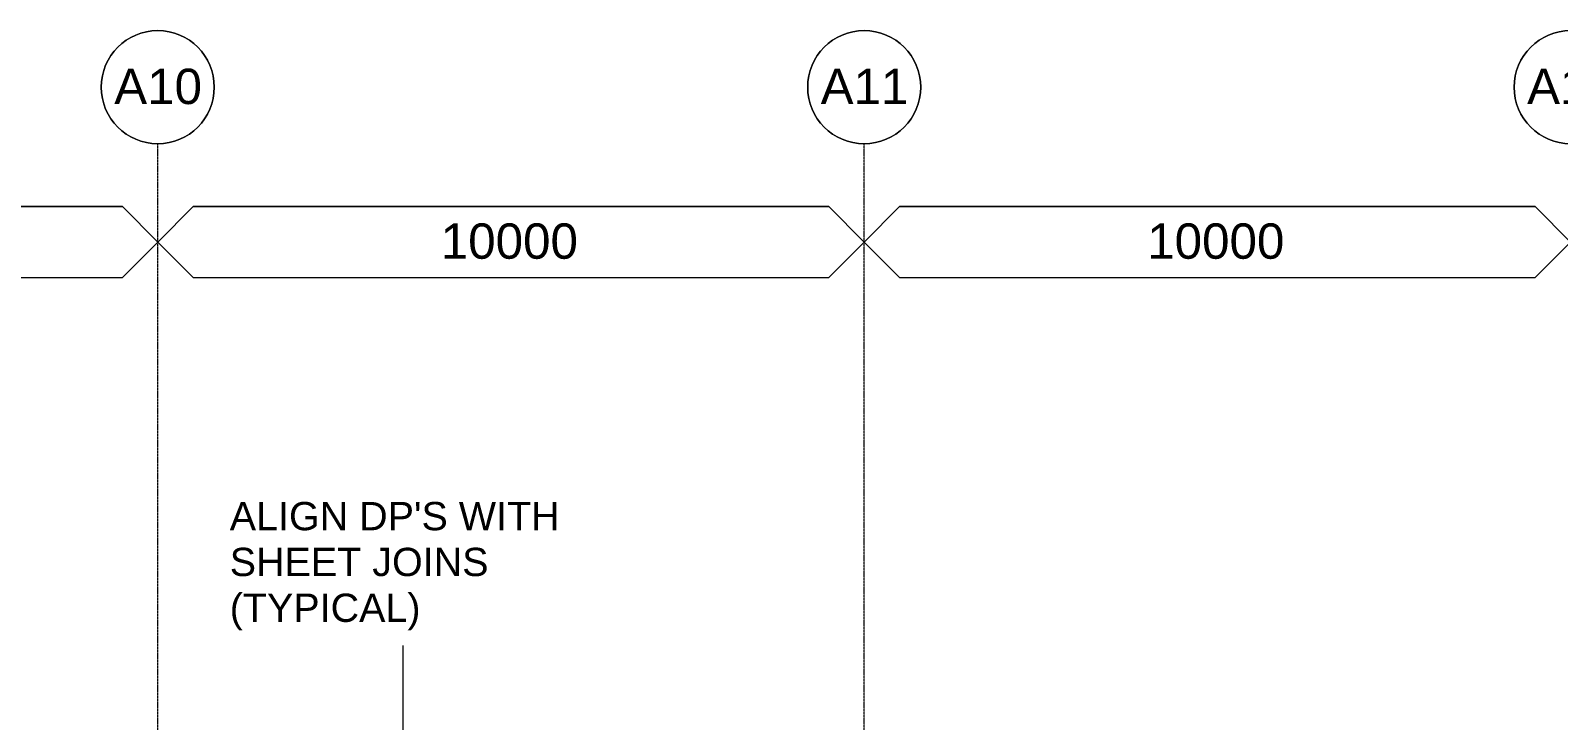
# Model space of a CAD drawing. Header units: millimetres. Extents: x -2361666 to -2009843, y -375 to 29863.
# Drawn here: x -2174470 to -2152843, y 17986 to 27743 of the extents above; entities that cross this region are included whole.
import ezdxf

# ---------------------------------------------------------------- set-up
doc = ezdxf.new("R2010")
doc.units = ezdxf.units.MM
doc.linetypes.add('Grid Line', pattern=[21, 12, -3, 3, -3])
for name, color, linetype, lineweight in [('A-ANNO-NOTE', 131, 'Continuous', 5), ('A-DETL-GENF', 92, 'Continuous', 5), ('G-ANNO-TEXT', 231, 'Continuous', 5), ('S-GRID', 1, 'Continuous', 5), ('S-GRID-IDEN', 1, 'Continuous', 5)]:
    doc.layers.add(name, color=color, linetype=linetype, lineweight=lineweight)
doc.styles.add('Arial', font='arial.ttf', dxfattribs={"height": 500})
doc.styles.add('Arial_2', font='arial.ttf', dxfattribs={"height": 400})

# ---------------------------------------------------------------- blocks, each defined once
blk = doc.blocks.new('Dimension - Grids _2D_ - 1-200-1063965-SOUTH EAST - PART A')
at = {"layer": 'A-DETL-GENF'}
for p, q in [((-972751, 25253), (-973251, 24753)), ((-973251, 24753), (-972751, 25253)), ((-963751, 25253), (-972751, 25253)), ((-972751, 25253), (-963751, 25253)), ((-963251, 24753), (-963751, 25253)), ((-963251, 24753), (-963751, 25253)), ((-973251, 24753), (-972751, 24253)), ((-973251, 24753), (-972751, 24253)), ((-963751, 24253), (-963251, 24753)), ((-963251, 24753), (-963751, 24253)), ((-972751, 24253), (-963751, 24253)), ((-972751, 24253), (-963751, 24253))]:
    blk.add_line(p, q, dxfattribs=at)
blk = doc.blocks.new('Grid - A1-203820-SOUTH EAST - PART A')
at = {"layer": 'S-GRID-IDEN'}
blk.add_circle((-1014851, 26943), 800, dxfattribs=at)
for start, end in [(0, 180), (180, 360)]:
    blk.add_arc((-1014851, 26943), 800, start, end, dxfattribs=at)

msp = doc.modelspace()

# ---------------------------------------------------------------- linework, layer by layer
at = {"layer": 'G-ANNO-TEXT', "color": 7}
msp.add_line((-2169196, 13505), (-2169196, 19046), dxfattribs=at)
at = {"layer": 'S-GRID', "linetype": 'Grid Line'}
for p, q in [((-2172670, 225), (-2172670, 26143)), ((-2162670, 225), (-2162670, 26143))]:
    msp.add_line(p, q, dxfattribs=at)

# ---------------------------------------------------------------- block references
at = {"layer": 'A-DETL-GENF'}
for p in [(-1209419, 0), (-1199419, 0), (-1189419, 0)]:
    msp.add_blockref('Dimension - Grids _2D_ - 1-200-1063965-SOUTH EAST - PART A', p, dxfattribs=at)
at = {"layer": 'S-GRID-IDEN'}
for p in [(-1157819, 0), (-1147819, 0), (-1137819, 0)]:
    msp.add_blockref('Grid - A1-203820-SOUTH EAST - PART A', p, dxfattribs=at)

# ---------------------------------------------------------------- texts
at = {"layer": 'A-ANNO-NOTE', "char_height": 500, "width": 2324.89, "attachment_point": 1, "style": 'Arial'}
for insert in [(-2168664, 25016), (-2158664, 25016)]:
    msp.add_mtext('10000', dxfattribs=dict(at, insert=insert))
at = {"layer": 'G-ANNO-TEXT', "color": 7, "char_height": 400, "attachment_point": 1, "style": 'Arial_2'}
for s, insert, width in [("ALIGN DP'S WITH ", (-2171651, 21076), 5948.52), ('SHEET JOINS ', (-2171651, 20428), 4729.96), ('(TYPICAL)', (-2171651, 19780), 3318.99)]:
    msp.add_mtext(s, dxfattribs=dict(at, insert=insert, width=width))
at = {"layer": 'S-GRID-IDEN', "char_height": 500, "width": 1491.14, "attachment_point": 1, "style": 'Arial'}
for s, insert in [('A10', (-2173286, 27204)), ('A11', (-2163286, 27204)), ('A12', (-2153286, 27204))]:
    msp.add_mtext(s, dxfattribs=dict(at, insert=insert))

doc.saveas('drawing.dxf')
